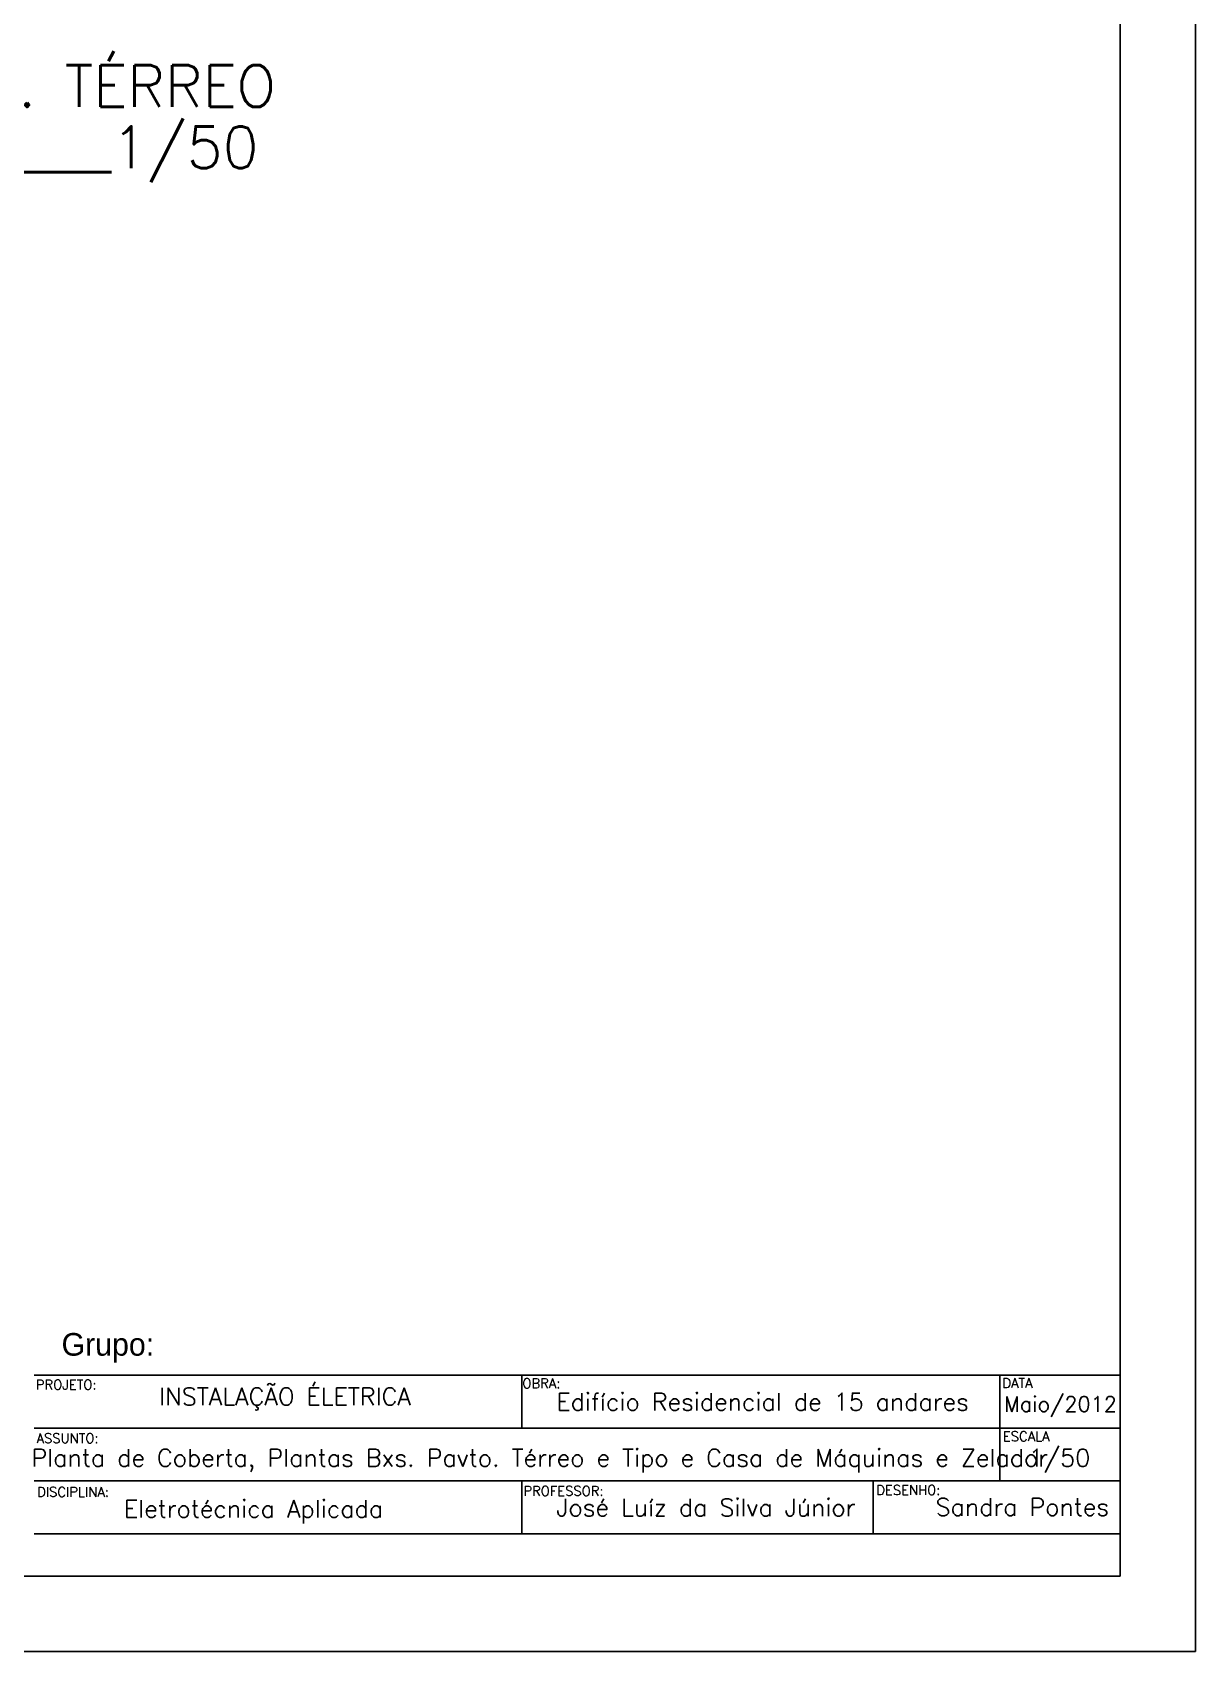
# Model space of a CAD drawing. Header units: millimetres. Extents: x 178 to 457, y 838 to 920.
# Drawn here: x 304.7 to 320.1, y 864.31 to 885.76 of the extents above; entities that cross this region are included whole.
import ezdxf

# ---------------------------------------------------------------- set-up
doc = ezdxf.new("R2010")
doc.units = ezdxf.units.MM
for name, color, linetype in [('Alvenaria', 7, 'Continuous'), ('Esquadrias', 5, 'Continuous'), ('Paredebaix', 4, 'Continuous'), ('Texto', 2, 'Continuous'), ('VISTAS', 2, 'Continuous')]:
    doc.layers.add(name, color=color, linetype=linetype)
doc.styles.add('STYLE3', font='', dxfattribs={"height": 0.25})
doc.styles.add('STYLE4', font='romans.shx')
doc.styles.get('STYLE3').set_extended_font_data('AvantGarde Bk BT')

msp = doc.modelspace()

# ---------------------------------------------------------------- linework, layer by layer
at = {"layer": 'Alvenaria'}
for p, q in [((319.0989742, 905.3116825), (319.0989742, 865.3116825)), ((319.0989742, 865.3116825), (263.1989742, 865.3116825))]:
    msp.add_line(p, q, dxfattribs=at)
at = {"layer": 'Esquadrias'}
for p, q in [((304.719991, 867.9726145), (311.1749823, 867.9726145)), ((311.1749823, 867.9726145), (319.0989742, 867.9726145)), ((311.1749823, 867.9726145), (311.1749823, 867.2726145)), ((317.50834, 867.9726145), (317.50834, 866.5726145)), ((304.719991, 867.2726145), (319.0989742, 867.2726145)), ((304.719991, 866.5726145), (319.0989742, 866.5726145)), ((311.1749823, 866.5726145), (311.1749823, 865.8726145)), ((315.830339, 866.5726145), (315.830339, 865.8726145)), ((304.719991, 865.8726145), (319.0989742, 865.8726145))]:
    msp.add_line(p, q, dxfattribs=at)
at = {"layer": 'Paredebaix'}
for p, q in [((320.0989742, 906.3116825), (320.0989742, 864.3116825)), ((320.0989742, 864.3116825), (279.3489742, 864.3116825))]:
    msp.add_line(p, q, dxfattribs=at)

# ---------------------------------------------------------------- texts
at = {"layer": 'Texto', "style": 'STYLE4'}
for s, height, p in [('PLANTA BAIXA - PAVTO. TÉRREO', 0.553320012, (295.8277812, 884.7777341)), ('Escala ___________________1/50', 0.553320012, (295.7849139, 883.9666433)), ('PROJETO:', 0.12777967, (304.7407296, 867.7837468)), ('INSTALAÇÃO ÉLETRICA', 0.232150787, (306.3760606, 867.5762499)), ('OBRA:', 0.12777967, (311.1842394, 867.8019899)), ('DATA', 0.12777967, (317.5393664, 867.8062549)), ('Edifício Residencial de 15 andares', 0.232150787, (311.6345761, 867.5050715)), ('Maio/2012', 0.20256379, (317.5628584, 867.4900489)), ('ASSUNTO:', 0.12777967, (304.7513211, 867.0751351)), ('ESCALA', 0.12777967, (317.5465572, 867.0997946)), ('Planta de Coberta, Plantas Bxs. Pavto. Térreo e Tipo e Casa de Máquinas e Zelador', 0.232150787, (304.683777, 866.7626951)), (' 1/50', 0.23215079, (317.7289737, 866.7623358)), ('DISCIPLINA:', 0.12777967, (304.7573128, 866.3631662)), ('PROFESSOR:', 0.12777967, (311.197064, 866.3764573)), ('DESENHO:', 0.12777967, (315.8704098, 866.3882048)), ('Eletrotécnica Aplicada', 0.232150787, (305.9085862, 866.0872155)), ('José Luíz da Silva Júnior', 0.232150787, (311.6345761, 866.1050715)), ('Sandra Pontes', 0.232150787, (316.6558326, 866.1106991))]:
    msp.add_text(s, height=height, dxfattribs=at).set_placement(p)
at = {"layer": 'VISTAS', "color": 0, "ltscale": 0.05, "style": 'STYLE3'}
msp.add_text('Grupo:', height=0.3, dxfattribs=at).set_placement((305.0816854, 868.23261))

doc.saveas('drawing.dxf')
